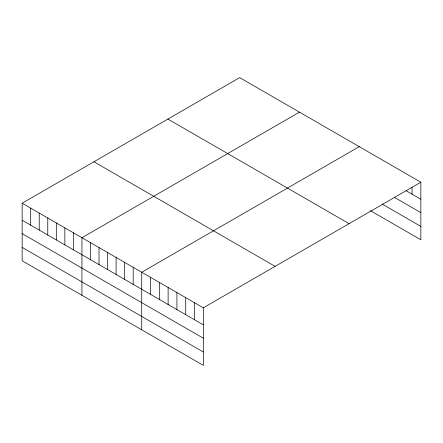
<?xml version="1.0" encoding="UTF-8"?>
<svg xmlns="http://www.w3.org/2000/svg" width="443" height="443" viewBox="0 0 443 443"><rect width="100%" height="100%" fill="white"/><g stroke="black" fill="none" stroke-linecap="round" stroke-linejoin="round"><path stroke-width="0.66" d="M420.85 182.223L203.32 307.807L203.32 365.375L22.15 260.777L22.15 203.215L239.68 77.625L420.85 182.223L420.85 239.785L370.398 210.658M299.468 112.14L81.938 237.73L81.938 295.298M359.251 146.655L141.721 272.246L141.721 329.813M406.187 190.767L420.85 199.234M394.453 197.373L420.85 212.618M382.132 204.051L420.85 226.406M167.897 119.067L349.067 223.665M93.933 161.767L275.103 266.365M22.15 203.215L203.32 307.807M22.15 220.226L203.32 324.824M22.15 233.611L203.32 338.208M22.15 247.399L203.32 351.997M412.051 187.35L412.051 194.156M194.521 302.73L194.521 319.746M185.722 297.652L185.722 314.663M176.918 292.568L176.918 309.585M168.119 287.49L168.119 304.502M159.319 282.407L159.319 299.424M150.52 277.329L150.52 294.34M133.182 267.317L133.182 284.328M124.638 262.383L124.638 279.4M116.099 257.455L116.099 274.466M107.56 252.521L107.56 269.538M99.016 247.593L99.016 264.609M90.477 242.659L90.477 259.676M73.394 232.796L73.394 249.813M64.855 227.868L64.855 244.885M56.311 222.94L56.311 239.951M47.772 218.006L47.772 235.023M39.233 213.077L39.233 230.089M30.689 208.144L30.689 225.16"/></g></svg>
